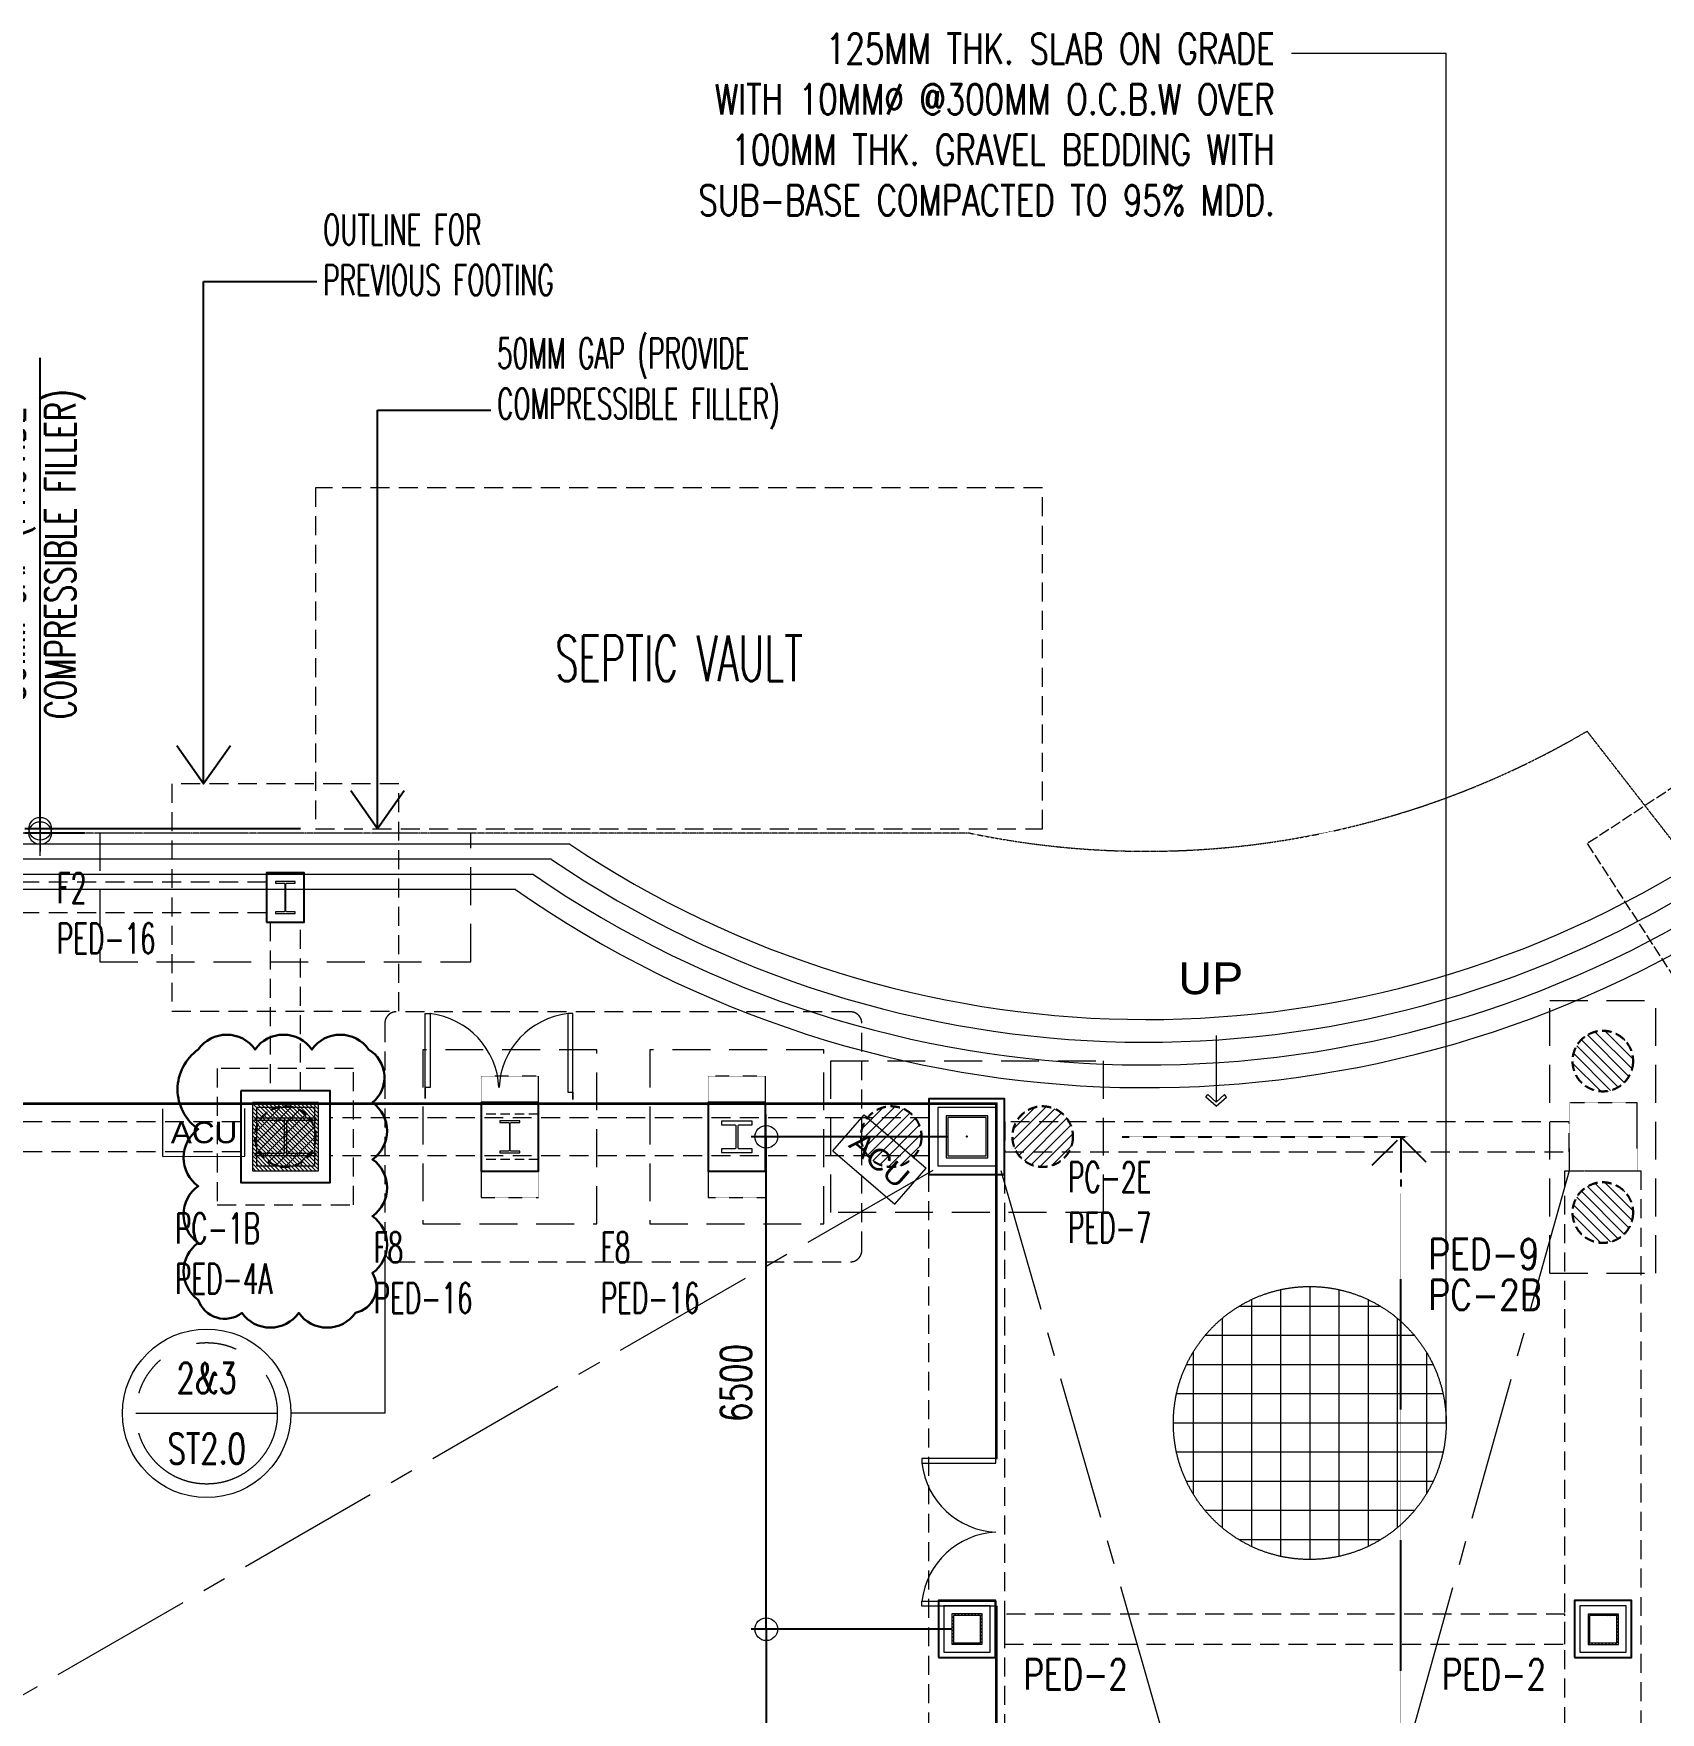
# Model space of a CAD drawing. Header units: millimetres. Extents: x 306431 to 569278, y -16030 to 119854.
# Drawn here: x 364063 to 385550, y 65378 to 87540 of the extents above; entities that cross this region are included whole.
import ezdxf
from ezdxf.enums import TextEntityAlignment as Align

# ---------------------------------------------------------------- set-up
doc = ezdxf.new("R2010")
doc.units = ezdxf.units.MM
doc.header["$MEASUREMENT"] = 0
for name, pattern in [('ACAD_ISO02W100', [15, 12, -3]), ('CENTER2', [28.575, 19.05, -3.175, 3.175, -3.175]), ('DASHED', [0.75, 0.5, -0.25]), ('HIDDEN', [0.375, 0.25, -0.125]), ('PHANTOM2', [1.25, 0.625, -0.125, 0.125, -0.125, 0.125, -0.125])]:
    doc.linetypes.add(name, pattern=pattern)
doc.layers.get('0').update_dxf_attribs({"lineweight": 9})
for name, color, linetype, lineweight in [('A_ARCHITECTURAL BACKGROUND', 251, 'Continuous', 5), ('A_DIM', 1, 'Continuous', 5), ('BASE PLATE', 5, 'Continuous', 18), ('COLUMN', 7, 'Continuous', 13), ('CUT SECTION 020', 5, 'Continuous', 20), ('FTB', 4, 'HIDDEN', 30), ('GIRDER BEAM', 2, 'HIDDEN', 15), ('GIRDER GIRT', 4, 'HIDDEN', 18), ('HATCH', 8, 'Continuous', 5), ('HATCH 000', 251, 'Continuous', 5), ('OUTLINE', 252, 'CENTER2', 9), ('PEDESTAL CONCRETE', 20, 'Continuous', 25), ('PILECAPBAR', 40, 'ACAD_ISO02W100', 25), ('REVCLOUD', 7, 'Continuous', 30), ('S-ANNO-DIMS', 252, 'Continuous', 5), ('S-ANNO-NPLT', 7, 'Continuous', 9), ('S-Anno-Symb', 143, 'PHANTOM2', 15), ('S-BRACING', 1, 'Continuous', 18), ('S_foundation', 4, 'HIDDEN', 20), ('SPOT DET.', 1, 'Continuous', 20), ('TEXT_GB', 2, 'Continuous', 30), ('TEXT_GG', 3, 'Continuous', 30)]:
    doc.layers.add(name, color=color, linetype=linetype, lineweight=lineweight)
doc.layers.add('GUIDE', color=191, linetype='Continuous', plot=False)
doc.styles.add('1', font='simplex.shx', dxfattribs={"width": 0.85, "height": 300})
doc.styles.add('MMTX$0$ESMX$0$X-OPTA1D', font='x-opta1d')
doc.styles.add('ROMANSX', font='ROMANS.shx', dxfattribs={"height": 0.09375})
doc.styles.add('SIMPLEX', font='SIMPLEX.shx', dxfattribs={"width": 0.75, "height": 400})
doc.linetypes.add('ZIGZAG', pattern='A,0.0001,-0.2,[131,ltypeshp.shx,S=0.2,R=0,X=-0.2,Y=0],-0.4,[131,ltypeshp.shx,S=0.2,R=180,X=0.2,Y=0],-0.2', length=0.8001)
doc.dimstyles.new('DIM_100', dxfattribs={"dimtxt": 400, "dimasz": 2, "dimexe": 100, "dimexo": 250, "dimgap": 250, "dimtad": 1, "dimdec": 0, "dimrnd": 1, "dimzin": 1, "dimdsep": 46, "dimtxsty": '1', "dimblk1": 'ESCADIM_ARW', "dimblk2": 'ESCADIM_ARW', "dimsah": 1, "dimcen": 50, "dimclrd": 256, "dimclre": 256, "dimclrt": 52, "dimazin": 0, "dimtfac": 1, "dimtdec": 0, "dimtofl": 0, "dimtmove": 0, "dimatfit": 3, "dimldrblk": 'ESCADIM_ARW', "dimfxl": 1, "dimtolj": 1, "dimtzin": 0, "dimarcsym": 0})
doc.dimstyles.new('DIM_200', dxfattribs={"dimtxt": 400, "dimasz": 2, "dimexe": 200, "dimexo": 200, "dimgap": 200, "dimtad": 1, "dimdec": 0, "dimrnd": 1, "dimdsep": 46, "dimtxsty": 'SIMPLEX', "dimblk1": 'ESCADIM_ARW', "dimblk2": 'ESCADIM_ARW', "dimsah": 1, "dimcen": 50, "dimclrd": 251, "dimclre": 251, "dimclrt": 52, "dimadec": 0, "dimazin": 0, "dimtfac": 1, "dimtdec": 0, "dimtofl": 0, "dimtmove": 0, "dimatfit": 3, "dimldrblk": 'ESCADIM_ARW', "dimfxl": 1, "dimtolj": 1, "dimtzin": 0, "dimarcsym": 0})

# ---------------------------------------------------------------- blocks, each defined once
blk = doc.blocks.new('FOUNDATION_JUBILLE')
at = {"layer": 'PILECAPBAR', "color": 40, "lineweight": 20, "ltscale": 12}
for p, q in [((-114566, -41635, 0), (-116655, -43008, 0)), ((-116655, -43008, 0), (-115295, -45106, 0))]:
    blk.add_line(p, q, dxfattribs=at)
blk = doc.blocks.new('G_GIRT')
at = {"layer": 'GIRDER GIRT', "linetype": 'HIDDEN', "ltscale": 1000}
for p, q in [((34411, 75700, 0), (26593, 75700, 0)), ((43503, 75750, 0), (35594, 75750, 0)), ((34411, 75300, 0), (26593, 75300, 0)), ((43503, 75250, 0), (35594, 75250, 0))]:
    blk.add_line(p, q, dxfattribs=at)
at = {"layer": 'GIRDER GIRT', "linetype": 'HIDDEN', "ltscale": 1000, "elevation": 0}
for points in [[(51955, 75700), (44503, 75700), (44503, 75300), (51955, 75300)], [(52900, 56473), (51900, 56473), (51900, 75050), (52900, 75050)]]:
    blk.add_lwpolyline(points, close=True, dxfattribs=at)
at = {"layer": 'GIRDER GIRT', "linetype": 'HIDDEN', "ltscale": 1000}
for points in [[(44500, 56400), (43500, 56400), (43500, 75002), (44500, 75002)], [(51900, 69201), (44500, 69201), (44500, 68801), (51900, 68801)]]:
    blk.add_lwpolyline(points, close=True, dxfattribs=at)
blk = doc.blocks.new('GF_PLAN NEW')
at = {"layer": 'A_ARCHITECTURAL BACKGROUND', "linetype": 'DASHED', "ltscale": 0.5}
for p, q in [((54121, 78360, 0), (52192, 80839, 0)), ((54121, 78360, 0), (52192, 80839, 0)), ((44038, 79493, 0), (26494, 79493, 0))]:
    blk.add_line(p, q, dxfattribs=at)
at = {"layer": 'A_ARCHITECTURAL BACKGROUND', "ltscale": 10}
for p, q in [((38757, 79346, 0), (26476, 79346, 0)), ((38757, 79346, 0), (35476, 79346, 0)), ((38516, 79147, 0), (26476, 79147, 0)), ((38516, 79147, 0), (35476, 79147, 0)), ((38276, 78947, 0), (26476, 78947, 0)), ((38276, 78947, 0), (35476, 78947, 0)), ((38038, 78747, 0), (26476, 78747, 0)), ((38038, 78747, 0), (35476, 78747, 0)), ((36847, 76135, 0), (36847, 77110, 0)), ((36847, 77110, 0), (36912, 77110, 0)), ((36912, 77110, 0), (36912, 76135, 0)), ((38797, 77110, 0), (38732, 77110, 0)), ((38732, 77110, 0), (38732, 76072, 0)), ((38797, 76072, 0), (38797, 77110, 0)), ((36847, 75989, 0), (36847, 76135, 0)), ((36912, 76135, 0), (36847, 76135, 0)), ((36847, 76135, 0), (36847, 75989, 0)), ((38732, 76072, 0), (38797, 76072, 0)), ((38797, 75975, 0), (38797, 76072, 0)), ((38797, 76072, 0), (38797, 75975, 0)), ((9500, 75934, 0), (44403, 75934, 0)), ((9500, 75914, 0), (44383, 75914, 0)), ((44383, 71239, 0), (43408, 71239, 0)), ((43408, 71239, 0), (43408, 71174, 0)), ((43408, 71174, 0), (44383, 71174, 0)), ((44403, 71239, 0), (44383, 71239, 0)), ((44383, 71174, 0), (44383, 71239, 0)), ((44383, 71239, 0), (44403, 71239, 0)), ((43408, 69289, 0), (43408, 69354, 0)), ((43408, 69354, 0), (44383, 69354, 0)), ((44383, 69289, 0), (43408, 69289, 0)), ((44383, 69354, 0), (44383, 69289, 0)), ((44388, 69289, 0), (44383, 69289, 0)), ((44383, 69289, 0), (44403, 69289, 0))]:
    blk.add_line(p, q, dxfattribs=at)
at = {"layer": 'A_ARCHITECTURAL BACKGROUND', "linetype": 'ByBlock', "ltscale": 0.5}
blk.add_line((47294, 76821, 0), (47294, 75940, 0), dxfattribs=at)
at = {"layer": 'A_ARCHITECTURAL BACKGROUND', "ltscale": 0.5}
for p, q in [((33384, 75225, 0), (33384, 75854, 0)), ((34464, 75229, 0), (34464, 75858, 0)), ((44383, 71239, 0), (44383, 75914, 0)), ((44403, 71239, 0), (44403, 75934, 0)), ((42231, 75299, 0), (42644, 75774, 0)), ((33384, 75225, 0), (34464, 75229, 0)), ((42231, 75299, 0), (43049, 74593, 0)), ((43049, 74593, 0), (43462, 75068, 0)), ((44383, 61829, 0), (44383, 69289, 0)), ((44403, 61829, 0), (44403, 69289, 0))]:
    blk.add_line(p, q, dxfattribs=at)
at = {"layer": 'A_ARCHITECTURAL BACKGROUND', "ltscale": 0.05}
blk.add_line((42644, 75774, 0), (43462, 75068, 0), dxfattribs=at)
at = {"layer": 'A_ARCHITECTURAL BACKGROUND', "linetype": 'ByBlock', "ltscale": 0.5, "elevation": 0}
for points in [[(47294, 75890), (47158, 76009), (47183, 76041), (47294, 75940)], [(47294, 75890), (47430, 76009), (47406, 76041), (47294, 75940)]]:
    blk.add_lwpolyline(points, dxfattribs=at)
at = {"layer": 'A_ARCHITECTURAL BACKGROUND', "linetype": 'DASHED', "ltscale": 0.5}
blk.add_arc((46373, 90724, 0), 11471, 258.2588, 300.4864, dxfattribs=at)
blk.add_arc((46373, 90724, 0), 11471, 258.2588, 300.4864, dxfattribs=at)
at = {"layer": 'A_ARCHITECTURAL BACKGROUND', "ltscale": 10}
for radius, start, end in [(13692, 236.2052, 301.6894), (13992, 235.84, 301.8225), (14292, 235.4934, 301.95), (14592, 235.1674, 302.0722)]:
    blk.add_arc((46373, 90724, 0), radius, start, end, dxfattribs=at)
at = {"layer": 'A_ARCHITECTURAL BACKGROUND', "linetype": 'ByBlock', "ltscale": 0.5}
for centre, start, end in [((36789, 76083, 0), 2.8572, 83.1929), ((38855, 76083, 0), 96.8071, 177.1428), ((44434, 71297, 0), 186.8071, 267.1428), ((44434, 69232, 0), 92.8572, 173.1929)]:
    blk.add_arc(centre, 1034, start, end, dxfattribs=at)
at = {"layer": 'A_ARCHITECTURAL BACKGROUND', "style": 'MMTX$0$ESMX$0$X-OPTA1D', "width": 1.1}
for s, height, p in [('UP', 420, (46794, 77366, 0)), ('ACU', 283.5, (33488, 75399, 0))]:
    blk.add_text(s, height=height, dxfattribs=at).set_placement(p)
blk.add_text('ACU', height=283.5, rotation=318.98, dxfattribs=at).set_placement((42424, 75362, 0))
blk = doc.blocks.new('GF COLUMN')
at = {"layer": 'HATCH', "ltscale": 0.05}
h = blk.add_hatch(dxfattribs=at)
h.set_pattern_fill('ANSI31', color=256, scale=250, style=0)
h.set_pattern_definition([(45, (0, -49.23), (-22.097087, 22.097087), [])])
h.paths.add_polyline_path([(43819, 68816), (44179, 68816), (44179, 69176), (43819, 69176)], flags=16)
h.paths.add_polyline_path([(43799, 68796), (44199, 68796), (44199, 69196), (43799, 69196)])
h = blk.add_hatch(dxfattribs=at)
h.set_pattern_fill('ANSI31', color=256, scale=250, style=0)
h.set_pattern_definition([(45, (8402.266, -49.71), (-22.097087, 22.097087), [])])
h.paths.add_polyline_path([(52222, 68815), (52582, 68815), (52582, 69175), (52222, 69175)], flags=16)
h.paths.add_polyline_path([(52202, 68795), (52602, 68795), (52602, 69195), (52202, 69195)])
at = {"layer": 'COLUMN', "ltscale": 0.05, "elevation": 0}
for points in [[(34598, 75744), (35398, 75744), (35398, 75708), (35012, 75708), (35012, 75280), (35398, 75280), (35398, 75244), (34598, 75244), (34598, 75280), (34984, 75280), (34984, 75708), (34598, 75708)], [(52202, 68795), (52602, 68795), (52602, 69195), (52202, 69195)], [(52222, 68815), (52582, 68815), (52582, 69175), (52222, 69175)]]:
    blk.add_lwpolyline(points, close=True, dxfattribs=at)
at = {"layer": 'COLUMN', "ltscale": 0.05}
for points in [[(43722, 75219), (44276, 75219), (44276, 75773), (43722, 75773)], [(43747, 75244), (44251, 75244), (44251, 75748), (43747, 75748)], [(43799, 68796), (44199, 68796), (44199, 69196), (43799, 69196)], [(43819, 68816), (44179, 68816), (44179, 69176), (43819, 69176)]]:
    blk.add_lwpolyline(points, close=True, dxfattribs=at)
blk = doc.blocks.new('_Open90')
at = {"color": 0, "linetype": 'ByBlock', "lineweight": -2}
for p, q in [((-0.5, 0.5), (0, 0)), ((0, 0), (-1, 0)), ((0, 0), (-0.5, -0.5))]:
    blk.add_line(p, q, dxfattribs=at)
blk = doc.blocks.new('*D19')
at = {"layer": 'Defpoints', "color": 0, "ltscale": 0.05, "transparency": 16777216}
for p in [(378189, 72976, 0), (382119, 72976), (379387, 8976, 0)]:
    blk.add_point(p, dxfattribs=at)
at = {"layer": 'S-Anno-Symb', "lineweight": -2, "ltscale": 0.05, "transparency": 16777216}
for p, q in [((378439, 72976), (382219, 72976)), ((382119, 9726), (382119, 72226)), ((379637, 8976), (382219, 8976))]:
    blk.add_line(p, q, dxfattribs=at)
at = {"layer": 'S-Anno-Symb', "lineweight": -2, "ltscale": 0.05, "transparency": 16777216, "xscale": 750, "yscale": 750, "zscale": 750}
for p, rotation in [((382119, 72976), 90), ((382119, 8976), 270)]:
    blk.add_blockref('_Open90', p, dxfattribs=dict(at, rotation=rotation))
blk = doc.blocks.new('ESCADIM_ARW')
at = {"color": 7}
blk.add_line((-150, 0), (150, 0), dxfattribs=at)
blk.add_circle((0, 0), 75, dxfattribs=at)
blk = doc.blocks.new('PC-2 8M x 35')
at = {"layer": 'GIRDER BEAM', "ltscale": 0.05}
h = blk.add_hatch(dxfattribs=at)
h.set_pattern_fill('ANSI31', color=252, scale=800, angle=360)
h.set_pattern_definition([(45, (-290050.03, -28409.96), (-70.710678, 70.710678), [])])
edge = h.paths.add_edge_path()
edge.add_arc((-1000, 0), 400, 0, 360)
h = blk.add_hatch(dxfattribs=at)
h.set_pattern_fill('ANSI31', color=252, scale=800, angle=360)
h.set_pattern_definition([(45, (-288050.03, -28409.96), (-70.710678, 70.710678), [])])
edge = h.paths.add_edge_path()
edge.add_arc((1000, 0), 400, 0, 360)
at = {"layer": 'FTB', "ltscale": 500}
for centre in [(-1000, 0, 0), (1000, 0, 0)]:
    blk.add_circle(centre, 400, dxfattribs=at)
at = {"layer": 'GUIDE'}
blk.add_point((0, 0), dxfattribs=at)
at = {"layer": 'S_foundation', "ltscale": 2000, "elevation": 0}
blk.add_lwpolyline([(1800, -1000), (-1800, -1000), (-1800, 1000), (1800, 1000)], close=True, dxfattribs=at)
blk = doc.blocks.new('PC-1 800M x 25')
at = {"layer": 'GIRDER BEAM', "ltscale": 0.05}
h = blk.add_hatch(dxfattribs=at)
h.set_pattern_fill('ANSI31', color=252, scale=800)
h.set_pattern_definition([(45, (-293861.3, -8699.98), (-70.710678, 70.710678), [])])
edge = h.paths.add_edge_path()
edge.add_arc((0, 0), 400, 0, 360)
at = {"layer": 'FTB', "ltscale": 500}
blk.add_circle((0, 0), 400, dxfattribs=at)
at = {"layer": 'S_foundation', "ltscale": 1000}
blk.add_lwpolyline([(-900, -900), (900, -900), (900, 900), (-900, 900)], close=True, dxfattribs=at)
blk = doc.blocks.new('*D35')
at = {"layer": 'A_DIM', "color": 251, "lineweight": -2, "ltscale": 0.5, "transparency": 16777216}
for p, q in [((376149, 72976), (373540, 72976)), ((373740, 66478), (373740, 72974)), ((376189, 66476), (373540, 66476))]:
    blk.add_line(p, q, dxfattribs=at)
at = {"layer": 'Defpoints', "color": 0, "ltscale": 0.5, "transparency": 16777216}
for p in [(373740, 72976), (376349, 72976, 0), (376389, 66476, 0)]:
    blk.add_point(p, dxfattribs=at)
at = {"layer": 'A_DIM', "color": 251, "lineweight": -2, "ltscale": 0.5, "transparency": 16777216, "xscale": 2, "yscale": 2, "zscale": 2}
for p, rotation in [((373740, 72976), 90), ((373740, 66476), 270)]:
    blk.add_blockref('ESCADIM_ARW', p, dxfattribs=dict(at, rotation=rotation))
at = {"layer": 'A_DIM', "color": 52, "ltscale": 0.5, "transparency": 16777216, "insert": (373340, 69726), "char_height": 400, "attachment_point": 5, "rotation": 90, "style": 'SIMPLEX'}
blk.add_mtext('\\A1;6500', dxfattribs=at)
blk = doc.blocks.new('*D36')
at = {"layer": 'A_DIM', "color": 251, "lineweight": -2, "ltscale": 0.5, "transparency": 16777216}
for p, q in [((376189, 66476), (373540, 66476)), ((373740, 66474), (373740, 59978)), ((376149, 59976), (373540, 59976))]:
    blk.add_line(p, q, dxfattribs=at)
at = {"layer": 'Defpoints', "color": 0, "ltscale": 0.5, "transparency": 16777216}
for p in [(376389, 66476, 0), (373740, 59976), (376349, 59976, 0)]:
    blk.add_point(p, dxfattribs=at)
at = {"layer": 'A_DIM', "color": 251, "lineweight": -2, "ltscale": 0.5, "transparency": 16777216, "xscale": 2, "yscale": 2, "zscale": 2}
for p, rotation in [((373740, 66476), 90), ((373740, 59976), 270)]:
    blk.add_blockref('ESCADIM_ARW', p, dxfattribs=dict(at, rotation=rotation))
at = {"layer": 'A_DIM', "color": 52, "ltscale": 0.5, "transparency": 16777216, "insert": (373340, 63226), "char_height": 400, "attachment_point": 5, "rotation": 90, "style": 'SIMPLEX'}
blk.add_mtext('\\A1;6500', dxfattribs=at)
blk = doc.blocks.new('New Footing')
at = {"layer": 'COLUMN', "color": 7, "ltscale": 0.05, "elevation": 0}
for points in [[(5500, 22450), (5631, 22450), (5631, 22469), (5523, 22469, -0.414214), (5506, 22487), (5506, 22833, -0.414214), (5523, 22850), (5631, 22850), (5631, 22870), (5369, 22870), (5369, 22850), (5477, 22850, -0.414214), (5494, 22833), (5494, 22487, -0.414214), (5477, 22469), (5369, 22469), (5369, 22450), (5500, 22450)], [(14500, 22450), (14631, 22450), (14631, 22469), (14523, 22469, -0.414214), (14506, 22487), (14506, 22833, -0.414214), (14523, 22850), (14631, 22850), (14631, 22870), (14369, 22870), (14369, 22850), (14477, 22850, -0.414214), (14494, 22833), (14494, 22487, -0.414214), (14477, 22469), (14369, 22469), (14369, 22450), (14500, 22450)], [(23500, 22870), (23369, 22870), (23369, 22850), (23477, 22850, -0.414214), (23494, 22833), (23494, 22487, -0.414214), (23477, 22469), (23369, 22469), (23369, 22450), (23631, 22450), (23631, 22469), (23523, 22469, -0.414214), (23506, 22487), (23506, 22833, -0.414214), (23523, 22850), (23631, 22850), (23631, 22870), (23500, 22870)], [(-1540, 19500), (-1540, 19631), (-1559, 19631), (-1559, 19523, -0.414214), (-1577, 19506), (-1923, 19506, -0.414214), (-1940, 19523), (-1940, 19631), (-1960, 19631), (-1960, 19369), (-1940, 19369), (-1940, 19477, -0.414214), (-1923, 19494), (-1577, 19494, -0.414214), (-1559, 19477), (-1559, 19369), (-1540, 19369), (-1540, 19500)], [(26465, 19290), (26595, 19290), (26595, 19309), (26488, 19309, -0.414214), (26470, 19327), (26470, 19673, -0.414214), (26488, 19690), (26595, 19690), (26595, 19710), (26334, 19710), (26334, 19690), (26442, 19690, -0.414214), (26459, 19673), (26459, 19327, -0.414214), (26442, 19309), (26334, 19309), (26334, 19290), (26465, 19290)], [(29464, 19292), (29667, 19292), (29667, 19340), (29496, 19340, -0.414214), (29479, 19357), (29479, 19643, -0.414214), (29496, 19660), (29667, 19660), (29667, 19708), (29261, 19708), (29261, 19660), (29432, 19660, -0.414214), (29449, 19643), (29449, 19357, -0.414214), (29432, 19340), (29261, 19340), (29261, 19292), (29464, 19292)], [(-1540, 14625), (-1540, 14756), (-1559, 14756), (-1559, 14648, -0.414214), (-1577, 14631), (-1923, 14631, -0.414214), (-1940, 14648), (-1940, 14756), (-1960, 14756), (-1960, 14494), (-1940, 14494), (-1940, 14602, -0.414214), (-1923, 14619), (-1577, 14619, -0.414214), (-1559, 14602), (-1559, 14494), (-1540, 14494), (-1540, 14625)], [(-1540, 9750), (-1540, 9881), (-1559, 9881), (-1559, 9773, -0.414214), (-1577, 9756), (-1923, 9756, -0.414214), (-1940, 9773), (-1940, 9881), (-1960, 9881), (-1960, 9619), (-1940, 9619), (-1940, 9727, -0.414214), (-1923, 9744), (-1577, 9744, -0.414214), (-1559, 9727), (-1559, 9619), (-1540, 9619), (-1540, 9750)], [(-1540, 4875), (-1540, 5006), (-1559, 5006), (-1559, 4898, -0.414214), (-1577, 4881), (-1923, 4881, -0.414214), (-1940, 4898), (-1940, 5006), (-1960, 5006), (-1960, 4744), (-1940, 4744), (-1940, 4852, -0.414214), (-1923, 4869), (-1577, 4869, -0.414214), (-1559, 4852), (-1559, 4744), (-1540, 4744), (-1540, 4875)]]:
    blk.add_lwpolyline(points, format="xyb", dxfattribs=at)
at = {"layer": 'PEDESTAL CONCRETE', "ltscale": 0.05, "elevation": 0}
for points in [[(5750, 22985), (5250, 22985), (5250, 22335), (5750, 22335)], [(14750, 22985), (14250, 22985), (14250, 22335), (14750, 22335)], [(23250, 22335), (23750, 22335), (23750, 22985), (23250, 22985)], [(26842, 19955), (26087, 19955), (26087, 19045), (26842, 19045)], [(29841, 19955), (29086, 19955), (29086, 19045), (29841, 19045)], [(-2075, 19750), (-2075, 19250), (-1425, 19250), (-1425, 19750)], [(-2075, 14875), (-2075, 14375), (-1425, 14375), (-1425, 14875)], [(-2075, 10000), (-2075, 9500), (-1425, 9500), (-1425, 10000)], [(-2075, 5125), (-2075, 4625), (-1425, 4625), (-1425, 5125)]]:
    blk.add_lwpolyline(points, close=True, dxfattribs=at)
at = {"layer": 'S_foundation', "color": 6, "ltscale": 2000, "elevation": 0}
for points in [[(12500, 20660), (16500, 20660), (16500, 24660), (12500, 24660)], [(4050, 21210), (6950, 21210), (6950, 24110), (4050, 24110)], [(21050, 23510), (21050, 21810), (25950, 21810), (25950, 23510)], [(25315, 18350), (27615, 18350), (27615, 20650), (25315, 20650)], [(28314, 18350), (30614, 18350), (30614, 20650), (28314, 20650)], [(-2850, 18400), (-650, 18400), (-650, 20600), (-2850, 20600)], [(-2850, 13525), (-650, 13525), (-650, 15725), (-2850, 15725)], [(-2750, 8750), (-750, 8750), (-750, 10750), (-2750, 10750)], [(-3000, 3625), (-500, 3625), (-500, 6125), (-3000, 6125)]]:
    blk.add_lwpolyline(points, close=True, dxfattribs=at)
at = {"layer": 'S_foundation', "color": 2, "ltscale": 1000, "elevation": 0}
blk.add_lwpolyline([(22000, 21160), (25000, 21160), (25000, 24160), (22000, 24160)], close=True, dxfattribs=at)
at = {"layer": 'S_foundation', "ltscale": 0.05, "elevation": 0}
for points in [[(26842, 20300), (26087, 20300), (26087, 18700), (26842, 18700)], [(29841, 20300), (29086, 20300), (29086, 18700), (29841, 18700)]]:
    blk.add_lwpolyline(points, close=True, dxfattribs=at)
blk = doc.blocks.new('*D47')
at = {"layer": 'A_DIM', "color": 251, "lineweight": -2, "ltscale": 0.5, "transparency": 16777216}
for p, q in [((364150, 77045), (364150, 83259)), ((367588, 77043), (363950, 77043)), ((364738, 76986), (363950, 76986)), ((364150, 76984), (364150, 76982))]:
    blk.add_line(p, q, dxfattribs=at)
at = {"layer": 'Defpoints', "color": 0, "ltscale": 0.5, "transparency": 16777216}
for p in [(364150, 76986), (364938, 76986, 0), (367788, 77043, 0)]:
    blk.add_point(p, dxfattribs=at)
at = {"layer": 'A_DIM', "color": 251, "lineweight": -2, "ltscale": 0.5, "transparency": 16777216, "xscale": 2, "yscale": 2, "zscale": 2}
for p, rotation in [((364150, 77043), 270), ((364150, 76986), 90)]:
    blk.add_blockref('ESCADIM_ARW', p, dxfattribs=dict(at, rotation=rotation))
at = {"layer": 'A_DIM', "color": 52, "ltscale": 0.5, "transparency": 16777216, "insert": (364150, 80666), "char_height": 400, "attachment_point": 5, "rotation": 90, "style": 'SIMPLEX'}
blk.add_mtext('\\A1;{\\W0.7;50MM GAP (PROVIDE\\P{\\W0.7;COMPRESSIBLE FILLER)}}', dxfattribs=at)
blk = doc.blocks.new('Bubble')
at = {"layer": 'S-ANNO-NPLT'}
blk.add_circle((0, 0), 0.2608, dxfattribs=at)
at = {"layer": 'S-Anno-Symb', "color": 0}
blk.add_line((-0.2188, 0), (0.2188, 0), dxfattribs=at)
blk.add_circle((0, 0), 0.2187, dxfattribs=at)
at = {"layer": 'S-Anno-Symb', "style": 'ROMANSX'}
for tag, p in [('1', (0, 0.1094)), ('S1', (0, -0.1094))]:
    blk.add_attdef(tag, text='', height=0.0937, dxfattribs=at).set_placement(p, align=Align.MIDDLE_CENTER)
at = {"layer": 'S-Anno-Symb', "style": 'ROMANSX', "width": 1.018385, "flags": 8}
blk.add_attdef('LONG', text='', height=0.0937, dxfattribs=at).set_placement((-0.1796, -0.1249), (0.1796, -0.1249), align=Align.FIT)

msp = doc.modelspace()

# ---------------------------------------------------------------- hatches: boundary and pattern name
at = {"layer": 'GIRDER BEAM', "ltscale": 0.05}
h = msp.add_hatch(dxfattribs=at)
h.set_pattern_fill('ANSI31', color=252, scale=800, angle=90)
h.set_pattern_definition([(135, (413198.67, -215074.01), (-70.710678, -70.710678), [])])
edge = h.paths.add_edge_path()
edge.add_arc((384788.7, 73976), 400, 0, 360)
h = msp.add_hatch(dxfattribs=at)
h.set_pattern_fill('ANSI31', color=252, scale=800, angle=90)
h.set_pattern_definition([(135, (413198.67, -217074.01), (-70.710678, -70.710678), [])])
edge = h.paths.add_edge_path()
edge.add_arc((384788.7, 71976), 400, 0, 360)
at = {"layer": 'HATCH 000'}
h = msp.add_hatch(dxfattribs=at)
h.set_pattern_fill('ANSI31', color=256, scale=300, angle=90)
h.set_pattern_definition([(135, (9000.706, 0), (-26.5165043, -26.5165043), [])])
h.paths.add_polyline_path([(367828.3, 73427.5), (366953.3, 73427.5), (366953.3, 72527.5), (367828.3, 72527.5)])

# ---------------------------------------------------------------- linework, layer by layer
at = {"layer": 'A_ARCHITECTURAL BACKGROUND', "linetype": 'ByBlock', "lineweight": 20, "ltscale": 12}
for p, q in [((380533.3, 70958.4, 0), (380533.3, 67438.1, 0)), ((380918.5, 71000, 0), (380918.5, 67396.4, 0)), ((381303.6, 70958.4, 0), (381303.6, 67438.1, 0)), ((381853.8, 70738.2, 0), (379983.1, 70738.2, 0)), ((380148.1, 70827.1, 0), (380148.1, 67569.4, 0)), ((381688.8, 70827.1, 0), (381688.8, 67569.4, 0)), ((379763, 70580.7, 0), (379763, 67815.7, 0)), ((382073.9, 70580.7, 0), (382073.9, 67815.7, 0)), ((382301.4, 70353.2, 0), (379535.5, 70353.2, 0)), ((379377.8, 70132.5, 0), (379377.8, 68263.9, 0)), ((382459.1, 70132.5, 0), (382459.1, 68263.9, 0)), ((382547.4, 69968.2, 0), (379289.5, 69968.2, 0)), ((382678.6, 69583.2, 0), (379158.3, 69583.2, 0)), ((382720.3, 69198.2, 0), (379116.6, 69198.2, 0)), ((382678.6, 68813.2, 0), (379158.3, 68813.2, 0)), ((382547.4, 68428.2, 0), (379289.5, 68428.2, 0)), ((382301.4, 68043.2, 0), (379535.5, 68043.2, 0)), ((381853.8, 67658.2, 0), (379983.1, 67658.2, 0))]:
    msp.add_line(p, q, dxfattribs=at)
at = {"layer": 'BASE PLATE', "ltscale": 0.05, "elevation": 0}
for points in [[(367005.8, 72592.5), (367775.8, 72592.5), (367775.8, 73362.5), (367005.8, 73362.5)], [(376006.5, 72592.5), (376776.5, 72592.5), (376776.5, 73362.5), (376006.5, 73362.5)], [(376086.5, 66174), (376696.5, 66174), (376696.5, 66784), (376086.5, 66784)], [(384486.5, 66174), (385096.5, 66174), (385096.5, 66784), (384486.5, 66784)]]:
    msp.add_lwpolyline(points, close=True, dxfattribs=at)
at = {"layer": 'CUT SECTION 020', "color": 1, "linetype": 'ZIGZAG', "ltscale": 50, "elevation": 0}
msp.add_lwpolyline([(367828.3, 73427.5), (366953.3, 73427.5), (366953.3, 72527.5), (367828.3, 72527.5)], close=True, dxfattribs=at)
at = {"layer": 'FTB', "ltscale": 500}
for centre in [(384788.7, 73976, 0), (384788.7, 71976, 0)]:
    msp.add_circle(centre, 400, dxfattribs=at)
at = {"layer": 'GIRDER BEAM', "ltscale": 0.05, "elevation": 0}
msp.add_lwpolyline([(384343.8, 72526), (385243.8, 72526), (385243.8, 73426), (384343.8, 73426)], close=True, dxfattribs=at)
at = {"layer": 'GIRDER GIRT', "linetype": 'HIDDEN', "ltscale": 1000, "elevation": 0}
for points in [[(367138.4, 76336), (358638.4, 76336), (358638.4, 75936), (367138.4, 75936)], [(367588.4, 73581.5), (367588.4, 75811), (367188.4, 75811), (367188.4, 73581.5)]]:
    msp.add_lwpolyline(points, close=True, dxfattribs=at)
at = {"layer": 'OUTLINE', "linetype": 'HIDDEN', "ltscale": 500}
for p, q in [((370730.5, 73276, 0), (369975.5, 73276, 0)), ((370730.5, 72676, 0), (369975.5, 72676, 0))]:
    msp.add_line(p, q, dxfattribs=at)
at = {"layer": 'OUTLINE', "ltscale": 100}
for p, q in [((375938.7, 72531.1, 0), (344088.1, 54181.1, 0)), ((376838.7, 72531.1, 0), (384479.4, 45949.5, 0)), ((384343.8, 72526, 0), (376926.5, 46010.4, 0))]:
    msp.add_line(p, q, dxfattribs=at)
at = {"layer": 'OUTLINE', "color": 1, "ltscale": 1000, "elevation": 0}
msp.add_lwpolyline([(382720.3, 69198.2), (382720.3, 87276.6), (380677.1, 87276.6)], dxfattribs=at)
at = {"layer": 'OUTLINE', "color": 7, "linetype": 'HIDDEN', "ltscale": 1000, "elevation": 0}
msp.add_lwpolyline([(367788.4, 81543), (367788.4, 77043), (377388.4, 77043), (377388.4, 81543)], close=True, dxfattribs=at)
at = {"layer": 'OUTLINE', "color": 1, "ltscale": 1000}
msp.add_circle((380918.5, 69198.2, 0), 1801.8, dxfattribs=at)
at = {"layer": 'PEDESTAL CONCRETE', "ltscale": 0.05, "elevation": 0}
for points in [[(366799.3, 73581.5), (366799.3, 72373.5), (367982.3, 72373.5), (367982.3, 73581.5)], [(375888.7, 72477.5), (376888.7, 72477.5), (376888.7, 73477.5), (375888.7, 73477.5)], [(376016.5, 66104), (376766.5, 66104), (376766.5, 66854), (376016.5, 66854)], [(384416.5, 66104), (385166.5, 66104), (385166.5, 66854), (384416.5, 66854)]]:
    msp.add_lwpolyline(points, close=True, dxfattribs=at)
at = {"layer": 'REVCLOUD', "ltscale": 0.05}
msp.add_lwpolyline([(366238.8, 74128.8, -0.5205671), (366988.8, 74128.8, -0.5205671), (367738.8, 74128.8, -0.5205671), (368488.8, 74128.8, -0.5205671), (368538.8, 73428.8, -0.5205671), (368538.8, 72678.8, -0.5205671), (368538.8, 71928.8, -0.5205671), (368538.8, 71178.8, -0.5205671), (368315.2, 70652.5, -0.5205671), (367565.2, 70652.5, -0.5205671), (366815.2, 70652.5, -0.5205671), (366238.8, 70826.1, -0.5205671), (366238.8, 71576.1, -0.5205671), (366238.8, 72326.1, -0.5205671), (366238.8, 73076.1, -0.5205671)], format="xyb", close=True, dxfattribs=at)
at = {"layer": 'S-BRACING', "ltscale": 1000, "elevation": 0}
msp.add_lwpolyline([(368703, 71476), (368703, 69326), (367462.2, 69326)], dxfattribs=at)
at = {"layer": 'S_foundation', "ltscale": 2000}
for p, q in [((384088.7, 71176, 0), (384088.7, 74776, 0)), ((384088.7, 74776, 0), (385488.7, 74776, 0)), ((385488.7, 71176, 0), (385488.7, 74776, 0)), ((384088.7, 71176, 0), (385488.7, 71176, 0))]:
    msp.add_line(p, q, dxfattribs=at)
at = {"layer": 'SPOT DET.', "linetype": 'DASHED', "ltscale": 500, "elevation": 0}
msp.add_lwpolyline([(374852.1, 74626), (368853, 74626, 0.4142136), (368703, 74476), (368703, 71476, 0.4142136), (368853, 71326), (374852.1, 71326, 0.4142136), (375002.1, 71476), (375002.1, 74476, 0.4142136)], format="xyb", close=True, dxfattribs=at)

# ---------------------------------------------------------------- block references
at = {"color": 252, "xscale": 1.00007848107299, "yscale": 1.000078491987783, "zscale": 1.00007849178404}
msp.add_blockref('GF COLUMN', (332388.7, -2524, 0), dxfattribs=at)
at = {"layer": 'A_ARCHITECTURAL BACKGROUND'}
msp.add_blockref('GF_PLAN NEW', (332388.1, -2507.2, 0), dxfattribs=at)
at = {"layer": 'GIRDER BEAM'}
for name, p in [('PC-1 800M x 25', (367388.8, 72978.8, 0)), ('PC-2 8M x 35', (376391, 72978.8, 0))]:
    msp.add_blockref(name, p, dxfattribs=at)
at = {"layer": 'GIRDER GIRT'}
msp.add_blockref('G_GIRT', (332388.7, -2524, 0), dxfattribs=at)
at = {"layer": 'S-ANNO-DIMS'}
msp.add_blockref('FOUNDATION_JUBILLE', (501238.3, 119854.2, 0), dxfattribs=at)
at = {"layer": 'S-Anno-Symb'}
ref = msp.add_blockref('Bubble', (366349.6, 69326, 0), dxfattribs=dict(at, xscale=4266.666666667009, yscale=4266.666666667009, zscale=4266.666666667009))
ref.add_attrib('1', '2&3', dxfattribs={"height": 400, "style": 'ROMANSX', "width": 0.7}).set_placement((366349.6, 69792.7, 0), align=Align.MIDDLE_CENTER)
ref.add_attrib('S1', 'ST2.0', dxfattribs={"height": 400, "style": 'ROMANSX', "width": 0.7}).set_placement((366349.6, 68859.4, 0), align=Align.MIDDLE_CENTER)
at = {"layer": 'S_foundation'}
msp.add_blockref('New Footing', (343888.4, 53476), dxfattribs=at)

# ---------------------------------------------------------------- texts
at = {"layer": 'TEXT_GB', "attachment_point": 5, "style": 'SIMPLEX'}
for s, insert, char_height in [('\\A1;\\pxqc;{\\W0.6;SEPTIC VAULT}', (372588.4, 79293, 0), 600), ('\\A1;\\pxql;{\\W0.6;F2\\PPED-16}', (365022.5, 75929, 0), 400), ('\\A1;\\pxql;{\\W0.6;PC-2E\\PPED-7}', (378275.1, 72111.7, 0), 400), ('\\A1;\\pxql;{\\W0.6;PC-1B\\PPED-4A}', (366573, 71435.8, 0), 400), ('\\A1;\\pxql;{\\W0.6;F8\\PPED-16}', (369207.2, 71183, 0), 400), ('\\A1;\\pxql;{\\W0.6;F8\\PPED-16}', (372206.2, 71183, 0), 400), ('\\A1;{\\W0.8;PED-9}', (383218.4, 71427.7, 0), 400), ('\\A1;{\\W0.8;PC-2B}', (383233.6, 70890.3, 0), 400), ('\\A1;PED-2', (377827.2, 65881.1, 0), 400), ('\\A1;PED-2', (383350.2, 65881.1, 0), 400)]:
    msp.add_mtext(s, dxfattribs=dict(at, insert=insert, char_height=char_height))
at = {"layer": 'TEXT_GG', "char_height": 400, "style": 'SIMPLEX'}
for s, insert, attachment_point in [('\\A1;125MM THK. SLAB ON GRADE\\PWITH 10MM∅ @300MM O.C.B.W OVER \\P100MM THK. GRAVEL BEDDING WITH\\PSUB-BASE COMPACTED TO 95% MDD.', (380455.7, 86339.6, 0), 6), ('\\A1;\\pxql;{\\W0.6;OUTLINE FOR\\PPREVIOUS FOOTING}', (367887.8, 84619.5, 0), 4), ('\\A1;\\pxql;{\\W0.6;50MM GAP (PROVIDE\\PCOMPRESSIBLE FILLER)}', (370184.4, 82919.5, 0), 4)]:
    msp.add_mtext(s, dxfattribs=dict(at, insert=insert, attachment_point=attachment_point))

# ---------------------------------------------------------------- dimensions: what is measured, and where the dimension line sits
at = {"layer": 'A_DIM', "ltscale": 0.5}
dim = msp.add_linear_dim(base=(364149.9, 76986, 0), p1=(367788.4, 77043, 0), p2=(364938.4, 76986, 0), angle=270, text='{\\W0.7;50MM GAP (PROVIDE\\X{\\W0.7;COMPRESSIBLE FILLER)}}', dimstyle='DIM_200', dxfattribs=at)
dim.commit()
dim.dimension.update_dxf_attribs({"geometry": '*D47', "text_midpoint": (364149.9, 80666.1, 0), "dimtype": 160})
for base, p2, angle, picture, middle in [((373739.8, 72976), (376348.8, 72976, 0), 90, '*D35', (373339.8, 69726)), ((373739.8, 59976), (376348.8, 59976, 0), 270, '*D36', (373339.8, 63226))]:
    dim = msp.add_linear_dim(base=base, p1=(376388.7, 66476, 0), p2=p2, angle=angle, dimstyle='DIM_200', dxfattribs=at)
    dim.commit()
    dim.dimension.update_dxf_attribs({"geometry": picture, "text_midpoint": middle})
at = {"layer": 'S-Anno-Symb', "ltscale": 0.05}
dim = msp.add_linear_dim(base=(382118.7, 72976, 0), p1=(379386.7, 8975.7, 0), p2=(378188.7, 72976, 0), angle=90, text=' ', dimstyle='DIM_100', override={"dimasz": 750, "dimblk1": 'Open90', "dimblk2": 'Open90', "dimfxl": 125}, dxfattribs=at)
dim.commit()
dim.dimension.update_dxf_attribs({"geometry": '*D19', "text_midpoint": (382118.7, 40975.9, 0)})

# ---------------------------------------------------------------- leaders
at = {"ltscale": 0.05}
for points in [[(366308.5, 77636, 0), (366308.5, 84266.9, 0), (367803.7, 84266.9, 0)], [(368605.1, 77043), (368605.1, 82567), (370100.3, 82567)]]:
    msp.add_leader(points, dimstyle='DIM_200', override={"dimasz": 500, "dimgap": 200, "dimtad": 0, "dimclrd": 1, "dimldrblk": 'Open90', "dimfxl": 80}, dxfattribs=at)

doc.saveas('drawing.dxf')
